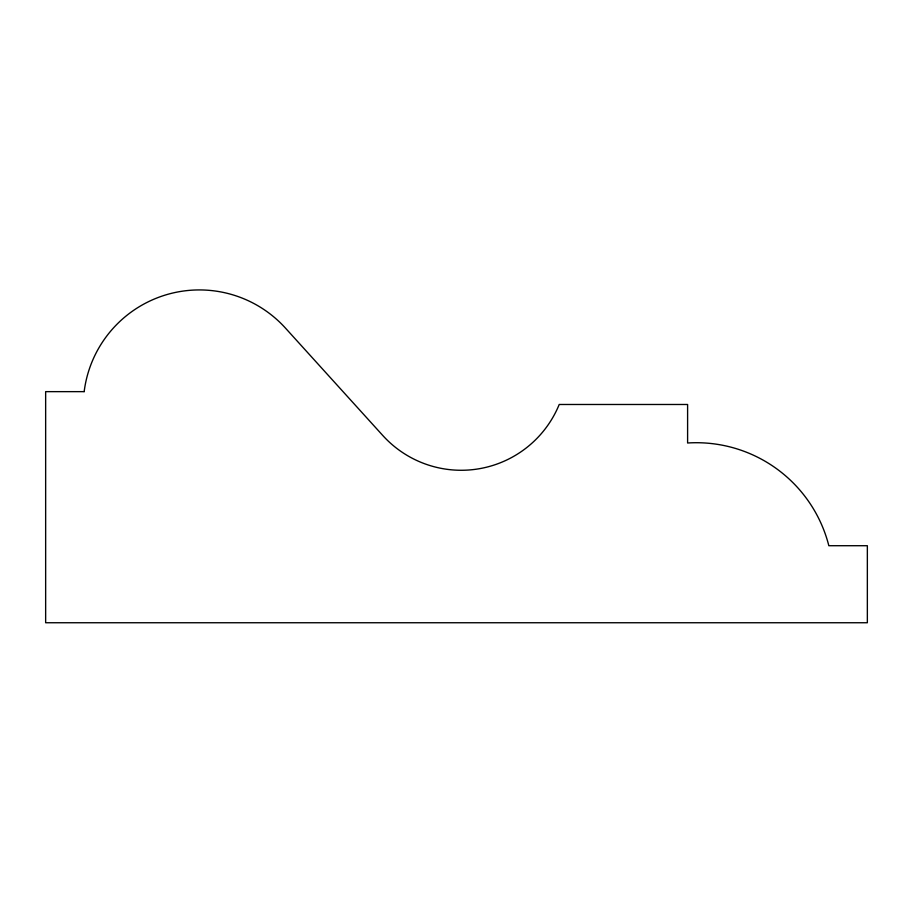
<?xml version="1.0" encoding="UTF-8"?>
<svg xmlns="http://www.w3.org/2000/svg" width="913" height="913" viewBox="0 0 913 913"><rect width="100%" height="100%" fill="white"/><g stroke="black" fill="none" stroke-linecap="round" stroke-linejoin="round"><path stroke-width="1.37" d="M84.167 391.643L45.65 391.643L45.65 622.746L867.35 622.746L867.35 545.712L828.833 545.712A136.676 136.676 0 0 0 687.603 442.999L687.603 404.482L559.213 404.482A105.862 105.862 0 0 1 382.787 435.501L285.438 328.075A116.122 116.122 0 0 0 84.167 391.643"/></g></svg>
